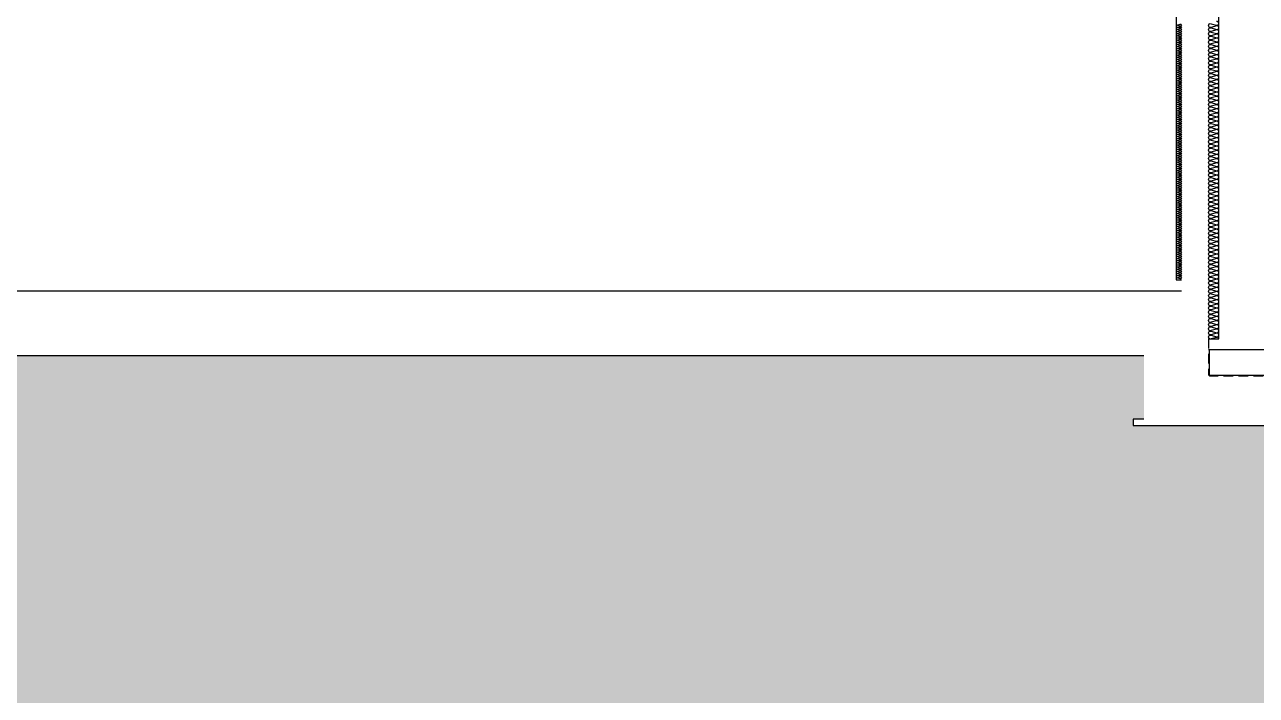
# Model space of a CAD drawing. Header units: millimetres. Extents: x 19868 to 801382, y -4805 to 85279.
# Drawn here: x 547738 to 559238, y 31149 to 37414 of the extents above; entities that cross this region are included whole.
import ezdxf

# ---------------------------------------------------------------- set-up
doc = ezdxf.new("R2010")
doc.units = ezdxf.units.MM
doc.header["$LTSCALE"] = 250
doc.linetypes.add('HID', pattern=[2.8, 1.8, -1])
for name, color, linetype in [('A-FIN', 6, 'Continuous'), ('A-FIN-8', 8, 'Continuous'), ('A-WP', 1, 'HID'), ('A-버림CONC', 4, 'Continuous'), ('ISL', 251, 'Continuous'), ('지반', 254, 'Continuous')]:
    doc.layers.add(name, color=color, linetype=linetype)

msp = doc.modelspace()

# ---------------------------------------------------------------- hatches: boundary and pattern name
at = {"layer": '지반'}
h = msp.add_hatch(dxfattribs=at)
h.set_pattern_fill('EARTH', color=251, scale=70, angle=45)
h.paths.add_polyline_path([(440367.8, 33228.9), (440367.8, 23234.4), (591132.4, 23234.4), (591132.4, 34678.9), (582338.2, 34678.9), (582338.2, 34628.9), (582388.2, 34628.9), (582388.2, 34568.9), (582138.2, 34568.9), (582138.2, 34628.9), (582188.2, 34628.9), (582188.2, 34828.9), (580288.2, 34828.9), (580288.2, 34778.9), (580138.2, 34778.9), (580138.2, 33778.9), (580038.2, 33778.9), (580038.2, 32328.9), (581138.2, 32328.9), (581138.2, 30828.9), (581238.2, 30828.9), (581238.2, 30768.9), (563118.2, 30768.9), (563118.2, 30828.9), (563218.2, 30828.9), (563218.2, 31528.9), (563818.2, 31528.9), (563818.2, 33668.9), (561843.1, 33668.9), (561663.1, 33488.9), (560453.4, 33488.9), (560273.4, 33668.9), (558088.2, 33668.9), (558088.2, 33728.9), (558188.2, 33728.9), (558188.2, 34318.9), (543138.2, 34318.9), (543138.2, 33878.9), (542838.2, 33878.9), (542838.2, 32228.9), (543438.2, 32228.9), (543438.2, 31528.9), (543538.2, 31528.9), (543538.2, 31468.9), (541838.2, 31468.9), (541838.2, 31528.9), (541938.2, 31528.9), (541938.2, 31968.9), (539138.2, 31968.9), (539138.2, 31528.9), (539238.2, 31528.9), (539238.2, 31468.9), (537538.2, 31468.9), (537538.2, 31528.9), (537638.2, 31528.9), (537638.2, 32228.9), (538238.2, 32228.9), (538238.2, 33018.9), (537638.2, 33018.9), (537638.2, 33078.9), (537738.2, 33078.9), (537738.2, 33418.9), (535238.2, 33418.9), (535238.2, 32878.9), (535338.2, 32878.9), (535338.2, 32818.9), (534538.2, 32818.9), (534538.2, 32878.9), (534638.2, 32878.9), (534638.2, 33418.9), (530588.2, 33418.9), (530188.2, 33018.9), (516778.2, 33018.9), (516708.2, 32948.9), (509968.2, 32948.9), (509968.2, 33008.9), (510068.2, 33008.9), (510068.2, 33848.9), (510668.2, 33848.9), (510668.2, 34398.9), (508508.2, 34398.9), (508508.2, 33808.9), (508608.2, 33808.9), (508608.2, 33748.9), (507668.2, 33748.9), (507668.2, 33808.9), (507768.2, 33808.9), (507768.2, 34448.9), (507488.2, 34448.9), (507488.2, 34508.9), (507538.2, 34508.9), (507536.6, 34832.3), (505138.2, 34820.6), (502738.2, 34808.9), (490888.2, 34568.9), (479038.2, 34328.9), (468288.2, 34228.9), (456838.2, 34128.9), (456138.2, 34128.9), (448038.2, 33228.9)])

# ---------------------------------------------------------------- linework, layer by layer
at = {"layer": 'A-FIN'}
for p, q in [((542738.2, 34928.9), (558538.2, 34928.9)), ((558791.2, 34378.9), (561008.2, 34378.9))]:
    msp.add_line(p, q, dxfattribs=at)
at = {"layer": 'A-FIN-8'}
for p, q in [((558796.2, 34378.9), (558796.2, 34147.1)), ((558806.4, 34136.9), (558796.2, 34147.1)), ((560986.2, 34136.9), (558806.4, 34136.9))]:
    msp.add_line(p, q, dxfattribs=at)
at = {"layer": 'A-WP', "ltscale": 0.2}
for p, q in [((558803.4, 34131.9), (558791.2, 34144.1)), ((560981.2, 34131.9), (558803.4, 34131.9))]:
    msp.add_line(p, q, dxfattribs=at)
at = {"layer": 'A-WP', "linetype": 'HID', "ltscale": 0.2}
msp.add_lwpolyline([(558788.2, 34478.9), (558791.2, 34478.9), (558791.2, 34144.1)], dxfattribs=at)
at = {"layer": 'A-버림CONC'}
for p, q in [((558188.2, 34318.9), (543138.2, 34318.9)), ((558188.2, 33728.9), (558088.2, 33728.9)), ((558088.2, 33728.9), (558088.2, 33668.9))]:
    msp.add_line(p, q, dxfattribs=at)
msp.add_lwpolyline([(558088.2, 33668.9), (560373.4, 33668.9), (560453.4, 33588.9), (561763.1, 33588.9), (561843.1, 33668.9), (563818.2, 33668.9)], dxfattribs=at)
at = {"layer": 'ISL'}
msp.add_line((558788.2, 34478.9), (558888.2, 34478.9), dxfattribs=at)
for points in [[(542738.2, 35028.9), (542788.2, 35028.9), (542788.2, 42428.9), (543588.2, 42428.9), (543588.2, 43348.9), (547688.2, 43348.9), (547688.2, 42378.9), (548588.2, 42378.9), (548588.2, 43298.9), (558488.2, 43298.9), (558488.2, 35028.9), (558538.2, 35028.9)], [(558888.2, 34478.9), (558888.2, 42128.9), (559638.2, 42128.9), (559638.2, 43248.9), (569638.2, 43248.9), (569638.2, 42328.9), (570638.2, 42328.9), (570638.2, 43248.9), (574638.2, 43248.9), (574638.2, 42328.9), (575638.2, 42328.9), (575638.2, 43108.9), (579438.2, 43108.9), (579438.2, 42878.9), (579538.2, 42878.9)]]:
    msp.add_lwpolyline(points, dxfattribs=at)
for points in [[(558488.2, 37418.9, 0.5092668), (558500.3, 37410.1), (558526.1, 37417.8, -1.3725934), (558526.1, 37400.1), (558500.3, 37407.8, 0.5092668), (558488.2, 37398.9, 0.5092668), (558500.3, 37390.1), (558526.1, 37397.8, -1.3725934), (558526.1, 37380.1), (558500.3, 37387.8, 0.5092668), (558488.2, 37378.9, 0.5092668), (558500.3, 37370.1), (558526.1, 37377.8, -1.3725934), (558526.1, 37360.1), (558500.3, 37367.8, 0.5092668), (558488.2, 37358.9, 0.5092668), (558500.3, 37350.1), (558526.1, 37357.8, -1.3725934), (558526.1, 37340.1), (558500.3, 37347.8, 0.5092668), (558488.2, 37338.9, 0.5092668), (558500.3, 37330.1), (558526.1, 37337.8, -1.3725934), (558526.1, 37320.1), (558500.3, 37327.8, 0.5092668), (558488.2, 37318.9, 0.5092668), (558500.3, 37310.1), (558526.1, 37317.8, -1.3725934), (558526.1, 37300.1), (558500.3, 37307.8, 0.5092668), (558488.2, 37298.9, 0.5092668), (558500.3, 37290.1), (558526.1, 37297.8, -1.3725934), (558526.1, 37280.1), (558500.3, 37287.8, 0.5092668), (558488.2, 37278.9, 0.5092668), (558500.3, 37270.1), (558526.1, 37277.8, -1.3725934), (558526.1, 37260.1), (558500.3, 37267.8, 0.5092668), (558488.2, 37258.9, 0.5092668), (558500.3, 37250.1), (558526.1, 37257.8, -1.3725934), (558526.1, 37240.1), (558500.3, 37247.8, 0.5092668), (558488.2, 37238.9, 0.5092668), (558500.3, 37230.1), (558526.1, 37237.8, -1.3725934), (558526.1, 37220.1), (558500.3, 37227.8, 0.5092668), (558488.2, 37218.9, 0.5092668), (558500.3, 37210.1), (558526.1, 37217.8, -1.3725934), (558526.1, 37200.1), (558500.3, 37207.8, 0.5092668), (558488.2, 37198.9, 0.5092668), (558500.3, 37190.1), (558526.1, 37197.8, -1.3725934), (558526.1, 37180.1), (558500.3, 37187.8, 0.5092668), (558488.2, 37178.9, 0.5092668), (558500.3, 37170.1), (558526.1, 37177.8, -1.3725934), (558526.1, 37160.1), (558500.3, 37167.8, 0.5092668), (558488.2, 37158.9, 0.5092668), (558500.3, 37150.1), (558526.1, 37157.8, -1.3725934), (558526.1, 37140.1), (558500.3, 37147.8, 0.5092668), (558488.2, 37138.9, 0.5092668), (558500.3, 37130.1), (558526.1, 37137.8, -1.3725934), (558526.1, 37120.1), (558500.3, 37127.8, 0.5092668), (558488.2, 37118.9, 0.5092668), (558500.3, 37110.1), (558526.1, 37117.8, -1.3725934), (558526.1, 37100.1), (558500.3, 37107.8, 0.5092668), (558488.2, 37098.9, 0.5092668), (558500.3, 37090.1), (558526.1, 37097.8, -1.3725934), (558526.1, 37080.1), (558500.3, 37087.8, 0.5092668), (558488.2, 37078.9, 0.5092668), (558500.3, 37070.1), (558526.1, 37077.8, -1.3725934), (558526.1, 37060.1), (558500.3, 37067.8, 0.5092668), (558488.2, 37058.9, 0.5092668), (558500.3, 37050.1), (558526.1, 37057.8, -1.3725934), (558526.1, 37040.1), (558500.3, 37047.8, 0.5092668), (558488.2, 37038.9, 0.5092668), (558500.3, 37030.1), (558526.1, 37037.8, -1.3725934), (558526.1, 37020.1), (558500.3, 37027.8, 0.5092668), (558488.2, 37018.9, 0.5092668), (558500.3, 37010.1), (558526.1, 37017.8, -1.3725934), (558526.1, 37000.1), (558500.3, 37007.8, 0.5092668), (558488.2, 36998.9, 0.5092668), (558500.3, 36990.1), (558526.1, 36997.8, -1.3725934), (558526.1, 36980.1), (558500.3, 36987.8, 0.5092668), (558488.2, 36978.9, 0.5092668), (558500.3, 36970.1), (558526.1, 36977.8, -1.3725934), (558526.1, 36960.1), (558500.3, 36967.8, 0.5092668), (558488.2, 36958.9, 0.5092668), (558500.3, 36950.1), (558526.1, 36957.8, -1.3725934), (558526.1, 36940.1), (558500.3, 36947.8, 0.5092668), (558488.2, 36938.9, 0.5092668), (558500.3, 36930.1), (558526.1, 36937.8, -1.3725934), (558526.1, 36920.1), (558500.3, 36927.8, 0.5092668), (558488.2, 36918.9, 0.5092668), (558500.3, 36910.1), (558526.1, 36917.8, -1.3725934), (558526.1, 36900.1), (558500.3, 36907.8, 0.5092668), (558488.2, 36898.9, 0.5092668), (558500.3, 36890.1), (558526.1, 36897.8, -1.3725934), (558526.1, 36880.1), (558500.3, 36887.8, 0.5092668), (558488.2, 36878.9, 0.5092668), (558500.3, 36870.1), (558526.1, 36877.8, -1.3725934), (558526.1, 36860.1), (558500.3, 36867.8, 0.5092668), (558488.2, 36858.9, 0.5092668), (558500.3, 36850.1), (558526.1, 36857.8, -1.3725934), (558526.1, 36840.1), (558500.3, 36847.8, 0.5092668), (558488.2, 36838.9, 0.5092668), (558500.3, 36830.1), (558526.1, 36837.8, -1.3725934), (558526.1, 36820.1), (558500.3, 36827.8, 0.5092668), (558488.2, 36818.9, 0.5092668), (558500.3, 36810.1), (558526.1, 36817.8, -1.3725934), (558526.1, 36800.1), (558500.3, 36807.8, 0.5092668), (558488.2, 36798.9, 0.5092668), (558500.3, 36790.1), (558526.1, 36797.8, -1.3725934), (558526.1, 36780.1), (558500.3, 36787.8, 0.5092668), (558488.2, 36778.9, 0.5092668), (558500.3, 36770.1), (558526.1, 36777.8, -1.3725934), (558526.1, 36760.1), (558500.3, 36767.8, 0.5092668), (558488.2, 36758.9, 0.5092668), (558500.3, 36750.1), (558526.1, 36757.8, -1.3725934), (558526.1, 36740.1), (558500.3, 36747.8, 0.5092668), (558488.2, 36738.9, 0.5092668), (558500.3, 36730.1), (558526.1, 36737.8, -1.3725934), (558526.1, 36720.1), (558500.3, 36727.8, 0.5092668), (558488.2, 36718.9, 0.5092668), (558500.3, 36710.1), (558526.1, 36717.8, -1.3725934), (558526.1, 36700.1), (558500.3, 36707.8, 0.5092668), (558488.2, 36698.9, 0.5092668), (558500.3, 36690.1), (558526.1, 36697.8, -1.3725934), (558526.1, 36680.1), (558500.3, 36687.8, 0.5092668), (558488.2, 36678.9, 0.5092668), (558500.3, 36670.1), (558526.1, 36677.8, -1.3725934), (558526.1, 36660.1), (558500.3, 36667.8, 0.5092668), (558488.2, 36658.9, 0.5092668), (558500.3, 36650.1), (558526.1, 36657.8, -1.3725934), (558526.1, 36640.1), (558500.3, 36647.8, 0.5092668), (558488.2, 36638.9, 0.5092668), (558500.3, 36630.1), (558526.1, 36637.8, -1.3725934), (558526.1, 36620.1), (558500.3, 36627.8, 0.5092668), (558488.2, 36618.9, 0.5092668), (558500.3, 36610.1), (558526.1, 36617.8, -1.3725934), (558526.1, 36600.1), (558500.3, 36607.8, 0.5092668), (558488.2, 36598.9, 0.5092668), (558500.3, 36590.1), (558526.1, 36597.8, -1.3725934), (558526.1, 36580.1), (558500.3, 36587.8, 0.5092668), (558488.2, 36578.9, 0.5092668), (558500.3, 36570.1), (558526.1, 36577.8, -1.3725934), (558526.1, 36560.1), (558500.3, 36567.8, 0.5092668), (558488.2, 36558.9, 0.5092668), (558500.3, 36550.1), (558526.1, 36557.8, -1.3725934), (558526.1, 36540.1), (558500.3, 36547.8, 0.5092668), (558488.2, 36538.9, 0.5092668), (558500.3, 36530.1), (558526.1, 36537.8, -1.3725934), (558526.1, 36520.1), (558500.3, 36527.8, 0.5092668), (558488.2, 36518.9, 0.5092668), (558500.3, 36510.1), (558526.1, 36517.8, -1.3725934), (558526.1, 36500.1), (558500.3, 36507.8, 0.5092668), (558488.2, 36498.9, 0.5092668), (558500.3, 36490.1), (558526.1, 36497.8, -1.3725934), (558526.1, 36480.1), (558500.3, 36487.8, 0.5092668), (558488.2, 36478.9, 0.5092668), (558500.3, 36470.1), (558526.1, 36477.8, -1.3725934), (558526.1, 36460.1), (558500.3, 36467.8, 0.5092668), (558488.2, 36458.9, 0.5092668), (558500.3, 36450.1), (558526.1, 36457.8, -1.3725934), (558526.1, 36440.1), (558500.3, 36447.8, 0.5092668), (558488.2, 36438.9, 0.5092668), (558500.3, 36430.1), (558526.1, 36437.8, -1.3725934), (558526.1, 36420.1), (558500.3, 36427.8, 0.5092668), (558488.2, 36418.9, 0.5092668), (558500.3, 36410.1), (558526.1, 36417.8, -1.3725934), (558526.1, 36400.1), (558500.3, 36407.8, 0.5092668), (558488.2, 36398.9, 0.5092668), (558500.3, 36390.1), (558526.1, 36397.8, -1.3725934), (558526.1, 36380.1), (558500.3, 36387.8, 0.5092668), (558488.2, 36378.9, 0.5092668), (558500.3, 36370.1), (558526.1, 36377.8, -1.3725934), (558526.1, 36360.1), (558500.3, 36367.8, 0.5092668), (558488.2, 36358.9, 0.5092668), (558500.3, 36350.1), (558526.1, 36357.8, -1.3725934), (558526.1, 36340.1), (558500.3, 36347.8, 0.5092668), (558488.2, 36338.9, 0.5092668), (558500.3, 36330.1), (558526.1, 36337.8, -1.3725934), (558526.1, 36320.1), (558500.3, 36327.8, 0.5092668), (558488.2, 36318.9, 0.5092668), (558500.3, 36310.1), (558526.1, 36317.8, -1.3725934), (558526.1, 36300.1), (558500.3, 36307.8, 0.5092668), (558488.2, 36298.9, 0.5092668), (558500.3, 36290.1), (558526.1, 36297.8, -1.3725934), (558526.1, 36280.1), (558500.3, 36287.8, 0.5092668), (558488.2, 36278.9, 0.5092668), (558500.3, 36270.1), (558526.1, 36277.8, -1.3725934), (558526.1, 36260.1), (558500.3, 36267.8, 0.5092668), (558488.2, 36258.9, 0.5092668), (558500.3, 36250.1), (558526.1, 36257.8, -1.3725934), (558526.1, 36240.1), (558500.3, 36247.8, 0.5092668), (558488.2, 36238.9, 0.5092668), (558500.3, 36230.1), (558526.1, 36237.8, -1.3725934), (558526.1, 36220.1), (558500.3, 36227.8, 0.5092668), (558488.2, 36218.9, 0.5092668), (558500.3, 36210.1), (558526.1, 36217.8, -1.3725934), (558526.1, 36200.1), (558500.3, 36207.8, 0.5092668), (558488.2, 36198.9, 0.5092668), (558500.3, 36190.1), (558526.1, 36197.8, -1.3725934), (558526.1, 36180.1), (558500.3, 36187.8, 0.5092668), (558488.2, 36178.9, 0.5092668), (558500.3, 36170.1), (558526.1, 36177.8, -1.3725934), (558526.1, 36160.1), (558500.3, 36167.8, 0.5092668), (558488.2, 36158.9, 0.5092668), (558500.3, 36150.1), (558526.1, 36157.8, -1.3725934), (558526.1, 36140.1), (558500.3, 36147.8, 0.5092668), (558488.2, 36138.9, 0.5092668), (558500.3, 36130.1), (558526.1, 36137.8, -1.3725934), (558526.1, 36120.1), (558500.3, 36127.8, 0.5092668), (558488.2, 36118.9, 0.5092668), (558500.3, 36110.1), (558526.1, 36117.8, -1.3725934), (558526.1, 36100.1), (558500.3, 36107.8, 0.5092668), (558488.2, 36098.9, 0.5092668), (558500.3, 36090.1), (558526.1, 36097.8, -1.3725934), (558526.1, 36080.1), (558500.3, 36087.8, 0.5092668), (558488.2, 36078.9, 0.5092668), (558500.3, 36070.1), (558526.1, 36077.8, -1.3725934), (558526.1, 36060.1), (558500.3, 36067.8, 0.5092668), (558488.2, 36058.9, 0.5092668), (558500.3, 36050.1), (558526.1, 36057.8, -1.3725934), (558526.1, 36040.1), (558500.3, 36047.8, 0.5092668), (558488.2, 36038.9, 0.5092668), (558500.3, 36030.1), (558526.1, 36037.8, -1.3725934), (558526.1, 36020.1), (558500.3, 36027.8, 0.5092668), (558488.2, 36018.9, 0.5092668), (558500.3, 36010.1), (558526.1, 36017.8, -1.3725934), (558526.1, 36000.1), (558500.3, 36007.8, 0.5092668), (558488.2, 35998.9, 0.5092668), (558500.3, 35990.1), (558526.1, 35997.8, -1.3725934), (558526.1, 35980.1), (558500.3, 35987.8, 0.5092668), (558488.2, 35978.9, 0.5092668), (558500.3, 35970.1), (558526.1, 35977.8, -1.3725934), (558526.1, 35960.1), (558500.3, 35967.8, 0.5092668), (558488.2, 35958.9, 0.5092668), (558500.3, 35950.1), (558526.1, 35957.8, -1.3725934), (558526.1, 35940.1), (558500.3, 35947.8, 0.5092668), (558488.2, 35938.9, 0.5092668), (558500.3, 35930.1), (558526.1, 35937.8, -1.3725934), (558526.1, 35920.1), (558500.3, 35927.8, 0.5092668), (558488.2, 35918.9, 0.5092668), (558500.3, 35910.1), (558526.1, 35917.8, -1.3725934), (558526.1, 35900.1), (558500.3, 35907.8, 0.5092668), (558488.2, 35898.9, 0.5092668), (558500.3, 35890.1), (558526.1, 35897.8, -1.3725934), (558526.1, 35880.1), (558500.3, 35887.8, 0.5092668), (558488.2, 35878.9, 0.5092668), (558500.3, 35870.1), (558526.1, 35877.8, -1.3725934), (558526.1, 35860.1), (558500.3, 35867.8, 0.5092668), (558488.2, 35858.9, 0.5092668), (558500.3, 35850.1), (558526.1, 35857.8, -1.3725934), (558526.1, 35840.1), (558500.3, 35847.8, 0.5092668), (558488.2, 35838.9, 0.5092668), (558500.3, 35830.1), (558526.1, 35837.8, -1.3725934), (558526.1, 35820.1), (558500.3, 35827.8, 0.5092668), (558488.2, 35818.9, 0.5092668), (558500.3, 35810.1), (558526.1, 35817.8, -1.3725934), (558526.1, 35800.1), (558500.3, 35807.8, 0.5092668), (558488.2, 35798.9, 0.5092668), (558500.3, 35790.1), (558526.1, 35797.8, -1.3725934), (558526.1, 35780.1), (558500.3, 35787.8, 0.5092668), (558488.2, 35778.9, 0.5092668), (558500.3, 35770.1), (558526.1, 35777.8, -1.3725934), (558526.1, 35760.1), (558500.3, 35767.8, 0.5092668), (558488.2, 35758.9, 0.5092668), (558500.3, 35750.1), (558526.1, 35757.8, -1.3725934), (558526.1, 35740.1), (558500.3, 35747.8, 0.5092668), (558488.2, 35738.9, 0.5092668), (558500.3, 35730.1), (558526.1, 35737.8, -1.3725934), (558526.1, 35720.1), (558500.3, 35727.8, 0.5092668), (558488.2, 35718.9, 0.5092668), (558500.3, 35710.1), (558526.1, 35717.8, -1.3725934), (558526.1, 35700.1), (558500.3, 35707.8, 0.5092668), (558488.2, 35698.9, 0.5092668), (558500.3, 35690.1), (558526.1, 35697.8, -1.3725934), (558526.1, 35680.1), (558500.3, 35687.8, 0.5092668), (558488.2, 35678.9, 0.5092668), (558500.3, 35670.1), (558526.1, 35677.8, -1.3725934), (558526.1, 35660.1), (558500.3, 35667.8, 0.5092668), (558488.2, 35658.9, 0.5092668), (558500.3, 35650.1), (558526.1, 35657.8, -1.3725934), (558526.1, 35640.1), (558500.3, 35647.8, 0.5092668), (558488.2, 35638.9, 0.5092668), (558500.3, 35630.1), (558526.1, 35637.8, -1.3725934), (558526.1, 35620.1), (558500.3, 35627.8, 0.5092668), (558488.2, 35618.9, 0.5092668), (558500.3, 35610.1), (558526.1, 35617.8, -1.3725934), (558526.1, 35600.1), (558500.3, 35607.8, 0.5092668), (558488.2, 35598.9, 0.5092668), (558500.3, 35590.1), (558526.1, 35597.8, -1.3725934), (558526.1, 35580.1), (558500.3, 35587.8, 0.5092668), (558488.2, 35578.9, 0.5092668), (558500.3, 35570.1), (558526.1, 35577.8, -1.3725934), (558526.1, 35560.1), (558500.3, 35567.8, 0.5092668), (558488.2, 35558.9, 0.5092668), (558500.3, 35550.1), (558526.1, 35557.8, -1.3725934), (558526.1, 35540.1), (558500.3, 35547.8, 0.5092668), (558488.2, 35538.9, 0.5092668), (558500.3, 35530.1), (558526.1, 35537.8, -1.3725934), (558526.1, 35520.1), (558500.3, 35527.8, 0.5092668), (558488.2, 35518.9, 0.5092668), (558500.3, 35510.1), (558526.1, 35517.8, -1.3725934), (558526.1, 35500.1), (558500.3, 35507.8, 0.5092668), (558488.2, 35498.9, 0.5092668), (558500.3, 35490.1), (558526.1, 35497.8, -1.3725934), (558526.1, 35480.1), (558500.3, 35487.8, 0.5092668), (558488.2, 35478.9, 0.5092668), (558500.3, 35470.1), (558526.1, 35477.8, -1.3725934), (558526.1, 35460.1), (558500.3, 35467.8, 0.5092668), (558488.2, 35458.9, 0.5092668), (558500.3, 35450.1), (558526.1, 35457.8, -1.3725934), (558526.1, 35440.1), (558500.3, 35447.8, 0.5092668), (558488.2, 35438.9, 0.5092668), (558500.3, 35430.1), (558526.1, 35437.8, -1.3725934), (558526.1, 35420.1), (558500.3, 35427.8, 0.5092668), (558488.2, 35418.9, 0.5092668), (558500.3, 35410.1), (558526.1, 35417.8, -1.3725934), (558526.1, 35400.1), (558500.3, 35407.8, 0.5092668), (558488.2, 35398.9, 0.5092668), (558500.3, 35390.1), (558526.1, 35397.8, -1.3725934), (558526.1, 35380.1), (558500.3, 35387.8, 0.5092668), (558488.2, 35378.9, 0.5092668), (558500.3, 35370.1), (558526.1, 35377.8, -1.3725934), (558526.1, 35360.1), (558500.3, 35367.8, 0.5092668), (558488.2, 35358.9, 0.5092668), (558500.3, 35350.1), (558526.1, 35357.8, -1.3725934), (558526.1, 35340.1), (558500.3, 35347.8, 0.5092668), (558488.2, 35338.9, 0.5092668), (558500.3, 35330.1), (558526.1, 35337.8, -1.3725934), (558526.1, 35320.1), (558500.3, 35327.8, 0.5092668), (558488.2, 35318.9, 0.5092668), (558500.3, 35310.1), (558526.1, 35317.8, -1.3725934), (558526.1, 35300.1), (558500.3, 35307.8, 0.5092668), (558488.2, 35298.9, 0.5092668), (558500.3, 35290.1), (558526.1, 35297.8, -1.3725934), (558526.1, 35280.1), (558500.3, 35287.8, 0.5092668), (558488.2, 35278.9, 0.5092668), (558500.3, 35270.1), (558526.1, 35277.8, -1.3725934), (558526.1, 35260.1), (558500.3, 35267.8, 0.5092668), (558488.2, 35258.9, 0.5092668), (558500.3, 35250.1), (558526.1, 35257.8, -1.3725934), (558526.1, 35240.1), (558500.3, 35247.8, 0.5092668), (558488.2, 35238.9, 0.5092668), (558500.3, 35230.1), (558526.1, 35237.8, -1.3725934), (558526.1, 35220.1), (558500.3, 35227.8, 0.5092668), (558488.2, 35218.9, 0.5092668), (558500.3, 35210.1), (558526.1, 35217.8, -1.3725934), (558526.1, 35200.1), (558500.3, 35207.8, 0.5092668), (558488.2, 35198.9, 0.5092668), (558500.3, 35190.1), (558526.1, 35197.8, -1.3725934), (558526.1, 35180.1), (558500.3, 35187.8, 0.5092668), (558488.2, 35178.9, 0.5092668), (558500.3, 35170.1), (558526.1, 35177.8, -1.3725934), (558526.1, 35160.1), (558500.3, 35167.8, 0.5092668), (558488.2, 35158.9, 0.5092668), (558500.3, 35150.1), (558526.1, 35157.8, -1.3725934), (558526.1, 35140.1), (558500.3, 35147.8, 0.5092668), (558488.2, 35138.9, 0.5092668), (558500.3, 35130.1), (558526.1, 35137.8, -1.3725934), (558526.1, 35120.1), (558500.3, 35127.8, 0.5092668), (558488.2, 35118.9, 0.5092668), (558500.3, 35110.1), (558526.1, 35117.8, -1.3725934), (558526.1, 35100.1), (558500.3, 35107.8, 0.5092668), (558488.2, 35098.9, 0.5092668), (558500.3, 35090.1), (558526.1, 35097.8, -1.3725934), (558526.1, 35080.1), (558500.3, 35087.8, 0.5092668), (558488.2, 35078.9, 0.5092668), (558500.3, 35070.1), (558526.1, 35077.8, -1.3725934), (558526.1, 35060.1), (558500.3, 35067.8, 0.5092668), (558488.2, 35058.9, 0.5092668), (558500.3, 35050.1), (558526.1, 35057.8, -1.3725934), (558526.1, 35040.1), (558500.3, 35047.8, 0.5092668), (558488.2, 35038.9)], [(558888, 34478.9, 0.4573834), (558864.7, 34493.1), (558814.7, 34478.2, -0.5092668), (558791.2, 34495.3, -0.5092668), (558814.7, 34512.5), (558864.7, 34497.6, 1.3725934), (558864.7, 34531.9), (558814.7, 34517, -0.5092668), (558791.2, 34534.1, -0.5092668), (558814.7, 34551.3), (558864.7, 34536.4, 1.3725934), (558864.7, 34570.7), (558814.7, 34555.8, -0.5092668), (558791.2, 34572.9, -0.5092668), (558814.7, 34590.1), (558864.7, 34575.2, 1.3725934), (558864.7, 34609.5), (558814.7, 34594.6, -0.5092668), (558791.2, 34611.7, -0.5092668), (558814.7, 34628.9), (558864.7, 34614, 1.3725934), (558864.7, 34648.3), (558814.7, 34633.4, -0.5092668), (558791.2, 34650.5, -0.5092668), (558814.7, 34667.7), (558864.7, 34652.8, 1.3725934), (558864.7, 34687.1), (558814.7, 34672.2, -0.5092668), (558791.2, 34689.3, -0.5092668), (558814.7, 34706.5), (558864.7, 34691.6, 1.3725934), (558864.7, 34725.9), (558814.7, 34711, -0.5092668), (558791.2, 34728.1, -0.5092668), (558814.7, 34745.3), (558864.7, 34730.4, 1.3725934), (558864.7, 34764.7), (558814.7, 34749.8, -0.5092668), (558791.2, 34766.9, -0.5092668), (558814.7, 34784.1), (558864.7, 34769.2, 1.3725934), (558864.7, 34803.5), (558814.7, 34788.6, -0.5092668), (558791.2, 34805.7, -0.5092668), (558814.7, 34822.9), (558864.7, 34808, 1.3725934), (558864.7, 34842.3), (558814.7, 34827.4, -0.5092668), (558791.2, 34844.5, -0.5092668), (558814.7, 34861.7), (558864.7, 34846.8, 1.3725934), (558864.7, 34881.1), (558814.7, 34866.2, -0.5092668), (558791.2, 34883.3, -0.5092668), (558814.7, 34900.5), (558864.7, 34885.6, 1.3725934), (558864.7, 34919.9), (558814.7, 34905, -0.5092668), (558791.2, 34922.1, -0.5092668), (558814.7, 34939.3), (558864.7, 34924.4, 1.3725934), (558864.7, 34958.7), (558814.7, 34943.8, -0.5092668), (558791.2, 34960.9, -0.5092668), (558814.7, 34978.1), (558864.7, 34963.2, 1.3725934), (558864.7, 34997.5), (558814.7, 34982.6, -0.5092668), (558791.2, 34999.7, -0.5092668), (558814.7, 35016.9), (558864.7, 35002, 1.3725934), (558864.7, 35036.3), (558814.7, 35021.4, -0.5092668), (558791.2, 35038.5, -0.5092668), (558814.7, 35055.7), (558864.7, 35040.8, 1.3725934), (558864.7, 35075.1), (558814.7, 35060.2, -0.5092668), (558791.2, 35077.3, -0.5092668), (558814.7, 35094.5), (558864.7, 35079.6, 1.3725934), (558864.7, 35113.9), (558814.7, 35099, -0.5092668), (558791.2, 35116.1, -0.5092668), (558814.7, 35133.3), (558864.7, 35118.4, 1.3725934), (558864.7, 35152.7), (558814.7, 35137.8, -0.5092668), (558791.2, 35154.9, -0.5092668), (558814.7, 35172.1), (558864.7, 35157.2, 1.3725934), (558864.7, 35191.5), (558814.7, 35176.6, -0.5092668), (558791.2, 35193.7, -0.5092668), (558814.7, 35210.9), (558864.7, 35196, 1.3725934), (558864.7, 35230.3), (558814.7, 35215.4, -0.5092668), (558791.2, 35232.5, -0.5092668), (558814.7, 35249.7), (558864.7, 35234.8, 1.3725934), (558864.7, 35269.1), (558814.7, 35254.2, -0.5092668), (558791.2, 35271.3, -0.5092668), (558814.7, 35288.5), (558864.7, 35273.6, 1.3725934), (558864.7, 35307.9), (558814.7, 35293, -0.5092668), (558791.2, 35310.1, -0.5092668), (558814.7, 35327.3), (558864.7, 35312.4, 1.3725934), (558864.7, 35346.7), (558814.7, 35331.8, -0.5092668), (558791.2, 35348.9, -0.5092668), (558814.7, 35366.1), (558864.7, 35351.2, 1.3725934), (558864.7, 35385.5), (558814.7, 35370.6, -0.5092668), (558791.2, 35387.7, -0.5092668), (558814.7, 35404.9), (558864.7, 35390, 1.3725934), (558864.7, 35424.3), (558814.7, 35409.4, -0.5092668), (558791.2, 35426.5, -0.5092668), (558814.7, 35443.7), (558864.7, 35428.8, 1.3725934), (558864.7, 35463.1), (558814.7, 35448.2, -0.5092668), (558791.2, 35465.3, -0.5092668), (558814.7, 35482.5), (558864.7, 35467.6, 1.3725934), (558864.7, 35501.9), (558814.7, 35487, -0.5092668), (558791.2, 35504.1, -0.5092668), (558814.7, 35521.3), (558864.7, 35506.4, 1.3725934), (558864.7, 35540.7), (558814.7, 35525.8, -0.5092668), (558791.2, 35542.9, -0.5092668), (558814.7, 35560.1), (558864.7, 35545.2, 1.3725934), (558864.7, 35579.5), (558814.7, 35564.6, -0.5092668), (558791.2, 35581.7, -0.5092668), (558814.7, 35598.9), (558864.7, 35584, 1.3725934), (558864.7, 35618.3), (558814.7, 35603.4, -0.5092668), (558791.2, 35620.5, -0.5092668), (558814.7, 35637.7), (558864.7, 35622.8, 1.3725934), (558864.7, 35657.1), (558814.7, 35642.2, -0.5092668), (558791.2, 35659.3, -0.5092668), (558814.7, 35676.5), (558864.7, 35661.6, 1.3725934), (558864.7, 35695.9), (558814.7, 35681, -0.5092668), (558791.2, 35698.1, -0.5092668), (558814.7, 35715.3), (558864.7, 35700.4, 1.3725934), (558864.7, 35734.7), (558814.7, 35719.8, -0.5092668), (558791.2, 35736.9, -0.5092668), (558814.7, 35754.1), (558864.7, 35739.2, 1.3725934), (558864.7, 35773.5), (558814.7, 35758.6, -0.5092668), (558791.2, 35775.7, -0.5092668), (558814.7, 35792.9), (558864.7, 35778, 1.3725934), (558864.7, 35812.3), (558814.7, 35797.4, -0.5092668), (558791.2, 35814.5, -0.5092668), (558814.7, 35831.7), (558864.7, 35816.8, 1.3725934), (558864.7, 35851.1), (558814.7, 35836.2, -0.5092668), (558791.2, 35853.3, -0.5092668), (558814.7, 35870.5), (558864.7, 35855.6, 1.3725934), (558864.7, 35889.9), (558814.7, 35875, -0.5092668), (558791.2, 35892.1, -0.5092668), (558814.7, 35909.3), (558864.7, 35894.4, 1.3725934), (558864.7, 35928.7), (558814.7, 35913.8, -0.5092668), (558791.2, 35930.9, -0.5092668), (558814.7, 35948.1), (558864.7, 35933.2, 1.3725934), (558864.7, 35967.5), (558814.7, 35952.6, -0.5092668), (558791.2, 35969.7, -0.5092668), (558814.7, 35986.9), (558864.7, 35972, 1.3725934), (558864.7, 36006.3), (558814.7, 35991.4, -0.5092668), (558791.2, 36008.5, -0.5092668), (558814.7, 36025.7), (558864.7, 36010.8, 1.3725934), (558864.7, 36045.1), (558814.7, 36030.2, -0.5092668), (558791.2, 36047.3, -0.5092668), (558814.7, 36064.5), (558864.7, 36049.6, 1.3725934), (558864.7, 36083.9), (558814.7, 36069, -0.5092668), (558791.2, 36086.1, -0.5092668), (558814.7, 36103.3), (558864.7, 36088.4, 1.3725934), (558864.7, 36122.7), (558814.7, 36107.8, -0.5092668), (558791.2, 36124.9, -0.5092668), (558814.7, 36142.1), (558864.7, 36127.2, 1.3725934), (558864.7, 36161.5), (558814.7, 36146.6, -0.5092668), (558791.2, 36163.7, -0.5092668), (558814.7, 36180.9), (558864.7, 36166, 1.3725934), (558864.7, 36200.3), (558814.7, 36185.4, -0.5092668), (558791.2, 36202.5, -0.5092668), (558814.7, 36219.7), (558864.7, 36204.8, 1.3725934), (558864.7, 36239.1), (558814.7, 36224.2, -0.5092668), (558791.2, 36241.3, -0.5092668), (558814.7, 36258.5), (558864.7, 36243.6, 1.3725934), (558864.7, 36277.9), (558814.7, 36263, -0.5092668), (558791.2, 36280.1, -0.5092668), (558814.7, 36297.3), (558864.7, 36282.4, 1.3725934), (558864.7, 36316.7), (558814.7, 36301.8, -0.5092668), (558791.2, 36318.9, -0.5092668), (558814.7, 36336.1), (558864.7, 36321.2, 1.3725934), (558864.7, 36355.5), (558814.7, 36340.6, -0.5092668), (558791.2, 36357.7, -0.5092668), (558814.7, 36374.9), (558864.7, 36360, 1.3725934), (558864.7, 36394.3), (558814.7, 36379.4, -0.5092668), (558791.2, 36396.5, -0.5092668), (558814.7, 36413.7), (558864.7, 36398.8, 1.3725934), (558864.7, 36433.1), (558814.7, 36418.2, -0.5092668), (558791.2, 36435.3, -0.5092668), (558814.7, 36452.5), (558864.7, 36437.6, 1.3725934), (558864.7, 36471.9), (558814.7, 36457, -0.5092668), (558791.2, 36474.1, -0.5092668), (558814.7, 36491.3), (558864.7, 36476.4, 1.3725934), (558864.7, 36510.7), (558814.7, 36495.8, -0.5092668), (558791.2, 36512.9, -0.5092668), (558814.7, 36530.1), (558864.7, 36515.2, 1.3725934), (558864.7, 36549.5), (558814.7, 36534.6, -0.5092668), (558791.2, 36551.7, -0.5092668), (558814.7, 36568.9), (558864.7, 36554, 1.3725934), (558864.7, 36588.3), (558814.7, 36573.4, -0.5092668), (558791.2, 36590.5, -0.5092668), (558814.7, 36607.7), (558864.7, 36592.8, 1.3725934), (558864.7, 36627.1), (558814.7, 36612.2, -0.5092668), (558791.2, 36629.3, -0.5092668), (558814.7, 36646.5), (558864.7, 36631.6, 1.3725934), (558864.7, 36665.9), (558814.7, 36651, -0.5092668), (558791.2, 36668.1, -0.5092668), (558814.7, 36685.3), (558864.7, 36670.4, 1.3725934), (558864.7, 36704.7), (558814.7, 36689.8, -0.5092668), (558791.2, 36706.9, -0.5092668), (558814.7, 36724.1), (558864.7, 36709.2, 1.3725934), (558864.7, 36743.5), (558814.7, 36728.6, -0.5092668), (558791.2, 36745.7, -0.5092668), (558814.7, 36762.9), (558864.7, 36748, 1.3725934), (558864.7, 36782.3), (558814.7, 36767.4, -0.5092668), (558791.2, 36784.5, -0.5092668), (558814.7, 36801.7), (558864.7, 36786.8, 1.3725934), (558864.7, 36821.1), (558814.7, 36806.2, -0.5092668), (558791.2, 36823.3, -0.5092668), (558814.7, 36840.5), (558864.7, 36825.6, 1.3725934), (558864.7, 36859.9), (558814.7, 36845, -0.5092668), (558791.2, 36862.1, -0.5092668), (558814.7, 36879.3), (558864.7, 36864.4, 1.3725934), (558864.7, 36898.7), (558814.7, 36883.8, -0.5092668), (558791.2, 36900.9, -0.5092668), (558814.7, 36918.1), (558864.7, 36903.2, 1.3725934), (558864.7, 36937.5), (558814.7, 36922.6, -0.5092668), (558791.2, 36939.7, -0.5092668), (558814.7, 36956.9), (558864.7, 36942, 1.3725934), (558864.7, 36976.3), (558814.7, 36961.4, -0.5092668), (558791.2, 36978.5, -0.5092668), (558814.7, 36995.7), (558864.7, 36980.8, 1.3725934), (558864.7, 37015.1), (558814.7, 37000.2, -0.5092668), (558791.2, 37017.3, -0.5092668), (558814.7, 37034.5), (558864.7, 37019.6, 1.3725934), (558864.7, 37053.9), (558814.7, 37039, -0.5092668), (558791.2, 37056.1, -0.5092668), (558814.7, 37073.3), (558864.7, 37058.4, 1.3725934), (558864.7, 37092.7), (558814.7, 37077.8, -0.5092668), (558791.2, 37094.9, -0.5092668), (558814.7, 37112.1), (558864.7, 37097.2, 1.3725934), (558864.7, 37131.5), (558814.7, 37116.6, -0.5092668), (558791.2, 37133.7, -0.5092668), (558814.7, 37150.9), (558864.7, 37136, 1.3725934), (558864.7, 37170.3), (558814.7, 37155.4, -0.5092668), (558791.2, 37172.5, -0.5092668), (558814.7, 37189.7), (558864.7, 37174.8, 1.3725934), (558864.7, 37209.1), (558814.7, 37194.2, -0.5092668), (558791.2, 37211.3, -0.5092668), (558814.7, 37228.5), (558864.7, 37213.6, 1.3725934), (558864.7, 37247.9), (558814.7, 37233, -0.5092668), (558791.2, 37250.1, -0.5092668), (558814.7, 37267.3), (558864.7, 37252.4, 1.3725934), (558864.7, 37286.7), (558814.7, 37271.8, -0.5092668), (558791.2, 37288.9, -0.5092668), (558814.7, 37306.1), (558864.7, 37291.2, 1.3725934), (558864.7, 37325.5), (558814.7, 37310.6, -0.5092668), (558791.2, 37327.7, -0.5092668), (558814.7, 37344.9), (558864.7, 37330, 1.3725934), (558864.7, 37364.3), (558814.7, 37349.4, -0.5092668), (558791.2, 37366.5, -0.5092668), (558814.7, 37383.7), (558864.7, 37368.8, 1.3725934), (558864.7, 37403.1), (558814.7, 37388.2, -0.5092668), (558791.2, 37405.3, -0.5092668), (558814.7, 37422.5), (558864.7, 37407.6, 1.3725934), (558864.7, 37441.9)]]:
    msp.add_lwpolyline(points, format="xyb", dxfattribs=at)

doc.saveas('drawing.dxf')
